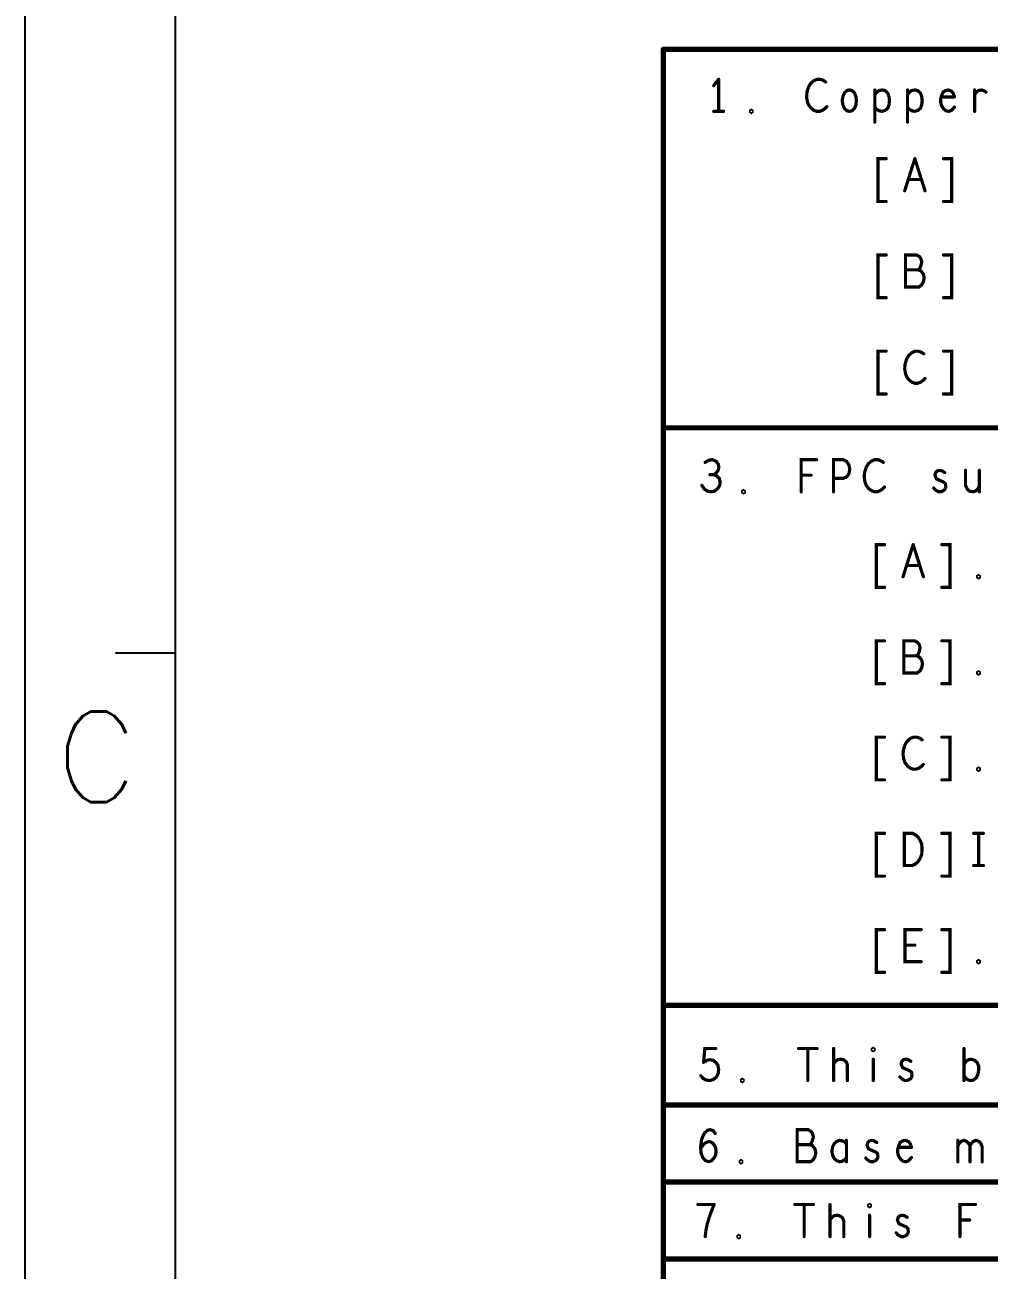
# Model space of a CAD drawing. Header units: millimetres. Extents: x 3362 to 3827, y -139 to 191.
# Drawn here: x 3361.78 to 3399.97, y 9.6 to 58.89 of the extents above; entities that cross this region are included whole.
import ezdxf

# ---------------------------------------------------------------- set-up
doc = ezdxf.new("R2010")
doc.units = ezdxf.units.MM
doc.header["$LTSCALE"] = 23.1
doc.linetypes.add('PHANTOM', pattern=[29.5, 9.5, -1.5, 3, -1.5, 3, -1.5, 9.5])
doc.layers.get('0').update_dxf_attribs({"linetype": 'CONTINUOUS'})
doc.layers.add('0PAPERF', color=2, linetype='PHANTOM', plot=False)
doc.styles.add('SIMPLEX', font='simplex.shx')

# ---------------------------------------------------------------- blocks, each defined once
blk = doc.blocks.new('PAD_R1')
at = {"const_width": 0.5}
blk.add_lwpolyline([(0.25, 0, 1), (-0.25, 0, 1)], format="xyb", close=True, dxfattribs=at)

msp = doc.modelspace()

# ---------------------------------------------------------------- linework, layer by layer
for p, q in [((3367.728, 181.48), (3367.728, -133.505)), ((3367.728, 34.015), (3365.369, 34.015))]:
    msp.add_line(p, q)
for points, const_width in [([(3387.064, 57.922), (3387.064, -95.383), (3513.593, -95.383), (3513.593, 57.922)], 0.203), ([(3387.064, 57.922), (3513.593, 57.922)], 0.203), ([(3389.256, 56.736), (3389.063, 56.482)], 0.127), ([(3389.256, 55.466), (3389.256, 56.736)], 0.127), ([(3393.496, 56.63), (3393.4, 56.693), (3393.287, 56.736), (3393.158, 56.736), (3393.013, 56.672), (3392.901, 56.566), (3392.82, 56.439), (3392.756, 56.228), (3392.74, 56.037), (3392.772, 55.847), (3392.82, 55.72), (3392.917, 55.593), (3393.03, 55.508), (3393.142, 55.466), (3393.255, 55.466), (3393.368, 55.508), (3393.464, 55.572), (3393.544, 55.656)], 0.127), ([(3395.443, 56.122), (3395.524, 56.228), (3395.604, 56.291), (3395.733, 56.312), (3395.846, 56.291), (3395.958, 56.185), (3396.007, 56.037), (3396.023, 55.889), (3396.007, 55.741), (3395.958, 55.593), (3395.862, 55.508), (3395.733, 55.466), (3395.62, 55.487), (3395.508, 55.55), (3395.443, 55.635)], 0.127), ([(3395.443, 55.042), (3395.443, 56.312)], 0.127), ([(3396.739, 56.122), (3396.819, 56.228), (3396.9, 56.291), (3397.028, 56.312), (3397.141, 56.291), (3397.254, 56.185), (3397.302, 56.037), (3397.318, 55.889), (3397.302, 55.741), (3397.254, 55.593), (3397.157, 55.508), (3397.028, 55.466), (3396.916, 55.487), (3396.803, 55.55), (3396.739, 55.635)], 0.127), ([(3396.739, 55.042), (3396.739, 56.312)], 0.127), ([(3398.597, 56.037), (3398.549, 56.185), (3398.469, 56.27), (3398.356, 56.312), (3398.243, 56.291), (3398.147, 56.228), (3398.083, 56.08), (3398.05, 55.953), (3398.05, 55.826), (3398.083, 55.699), (3398.163, 55.572), (3398.26, 55.487), (3398.372, 55.466), (3398.485, 55.508), (3398.597, 55.635)], 0.127), ([(3399.394, 56.143), (3399.474, 56.228), (3399.555, 56.291), (3399.667, 56.312), (3399.748, 56.291), (3399.845, 56.228)], 0.127), ([(3399.394, 55.466), (3399.394, 56.312)], 0.127), ([(3398.083, 56.037), (3398.597, 56.037)], 0.127), ([(3389.063, 55.466), (3389.449, 55.466)], 0.127), ([(3395.893, 53.592), (3395.572, 53.592), (3395.572, 51.899), (3395.893, 51.899)], 0.127), ([(3396.626, 52.322), (3397.028, 53.592)], 0.127), ([(3397.028, 53.592), (3397.43, 52.322)], 0.127), ([(3398.163, 51.899), (3398.484, 51.899), (3398.484, 53.592), (3398.163, 53.592)], 0.127), ([(3397.285, 52.767), (3396.771, 52.767)], 0.127), ([(3395.893, 49.782), (3395.572, 49.782), (3395.572, 48.089), (3395.893, 48.089)], 0.127), ([(3397.157, 49.19), (3397.221, 49.253), (3397.269, 49.359), (3397.301, 49.507), (3397.269, 49.634), (3397.205, 49.719), (3397.092, 49.782), (3396.658, 49.782), (3396.658, 48.512), (3397.189, 48.512), (3397.301, 48.597), (3397.366, 48.724), (3397.398, 48.872), (3397.366, 49.02), (3397.269, 49.147), (3397.157, 49.19), (3396.658, 49.19)], 0.127), ([(3398.163, 48.089), (3398.484, 48.089), (3398.484, 49.782), (3398.163, 49.782)], 0.127), ([(3395.893, 45.972), (3395.572, 45.972), (3395.572, 44.279), (3395.893, 44.279)], 0.127), ([(3397.382, 45.866), (3397.285, 45.93), (3397.173, 45.972), (3397.044, 45.972), (3396.899, 45.909), (3396.787, 45.803), (3396.706, 45.676), (3396.642, 45.464), (3396.626, 45.274), (3396.658, 45.083), (3396.706, 44.956), (3396.803, 44.829), (3396.915, 44.745), (3397.028, 44.702), (3397.14, 44.702), (3397.253, 44.745), (3397.35, 44.808), (3397.43, 44.893)], 0.127), ([(3398.163, 44.279), (3398.484, 44.279), (3398.484, 45.972), (3398.163, 45.972)], 0.127), ([(3387.064, 42.936), (3513.593, 42.936)], 0.203), ([(3389.059, 41.084), (3389.156, 41.148), (3389.236, 41.253), (3389.268, 41.38), (3389.236, 41.507), (3389.156, 41.613), (3389.011, 41.677), (3388.866, 41.656), (3388.721, 41.571)], 0.127), ([(3392.527, 40.407), (3392.527, 41.677), (3393.138, 41.677)], 0.127), ([(3393.806, 40.407), (3393.806, 41.677), (3394.192, 41.677), (3394.321, 41.613), (3394.418, 41.465), (3394.45, 41.296), (3394.418, 41.126), (3394.337, 40.999), (3394.192, 40.936), (3393.806, 40.936)], 0.127), ([(3395.777, 41.571), (3395.681, 41.634), (3395.568, 41.677), (3395.44, 41.677), (3395.295, 41.613), (3395.182, 41.507), (3395.102, 41.38), (3395.038, 41.169), (3395.022, 40.978), (3395.054, 40.788), (3395.102, 40.661), (3395.198, 40.534), (3395.311, 40.449), (3395.424, 40.407), (3395.536, 40.407), (3395.649, 40.449), (3395.745, 40.513), (3395.826, 40.597)], 0.127), ([(3388.593, 40.661), (3388.689, 40.513), (3388.818, 40.428), (3388.963, 40.407), (3389.091, 40.428), (3389.22, 40.534), (3389.3, 40.661), (3389.317, 40.788), (3389.284, 40.936), (3389.172, 41.042), (3389.059, 41.084), (3388.914, 41.084)], 0.127), ([(3392.913, 41.063), (3392.527, 41.063)], 0.127), ([(3397.773, 40.555), (3397.854, 40.47), (3397.966, 40.407), (3398.063, 40.407), (3398.159, 40.449), (3398.223, 40.513), (3398.256, 40.597), (3398.24, 40.724), (3398.175, 40.788), (3397.886, 40.915), (3397.821, 41.063), (3397.854, 41.169), (3397.918, 41.232), (3398.014, 41.253), (3398.111, 41.232), (3398.207, 41.169)], 0.127), ([(3399.036, 41.253), (3399.036, 40.661), (3399.101, 40.513), (3399.197, 40.428), (3399.31, 40.407), (3399.422, 40.428), (3399.519, 40.513), (3399.583, 40.661)], 0.127), ([(3399.583, 40.407), (3399.583, 41.253)], 0.127), ([(3395.827, 38.314), (3395.505, 38.314), (3395.505, 36.621), (3395.827, 36.621)], 0.127), ([(3396.56, 37.044), (3396.962, 38.314)], 0.127), ([(3396.962, 38.314), (3397.364, 37.044)], 0.127), ([(3398.096, 36.621), (3398.418, 36.621), (3398.418, 38.314), (3398.096, 38.314)], 0.127), ([(3397.219, 37.489), (3396.704, 37.489)], 0.127), ([(3395.827, 34.504), (3395.505, 34.504), (3395.505, 32.811), (3395.827, 32.811)], 0.127), ([(3397.09, 33.912), (3397.155, 33.975), (3397.203, 34.081), (3397.235, 34.229), (3397.203, 34.356), (3397.139, 34.441), (3397.026, 34.504), (3396.592, 34.504), (3396.592, 33.234), (3397.122, 33.234), (3397.235, 33.319), (3397.299, 33.446), (3397.332, 33.594), (3397.299, 33.742), (3397.203, 33.869), (3397.09, 33.912), (3396.592, 33.912)], 0.127), ([(3398.096, 32.811), (3398.418, 32.811), (3398.418, 34.504), (3398.096, 34.504)], 0.127), ([(3395.827, 30.694), (3395.505, 30.694), (3395.505, 29.001), (3395.827, 29.001)], 0.127), ([(3397.315, 30.588), (3397.219, 30.652), (3397.106, 30.694), (3396.978, 30.694), (3396.833, 30.631), (3396.72, 30.525), (3396.64, 30.398), (3396.576, 30.186), (3396.56, 29.996), (3396.592, 29.805), (3396.64, 29.678), (3396.736, 29.551), (3396.849, 29.467), (3396.962, 29.424), (3397.074, 29.424), (3397.187, 29.467), (3397.283, 29.53), (3397.364, 29.615)], 0.127), ([(3398.096, 29.001), (3398.418, 29.001), (3398.418, 30.694), (3398.096, 30.694)], 0.127), ([(3395.827, 26.884), (3395.505, 26.884), (3395.505, 25.191), (3395.827, 25.191)], 0.127), ([(3398.096, 25.191), (3398.418, 25.191), (3398.418, 26.884), (3398.096, 26.884)], 0.127), ([(3399.359, 26.884), (3399.745, 26.884)], 0.127), ([(3399.552, 26.884), (3399.552, 25.614)], 0.127), ([(3399.359, 25.614), (3399.745, 25.614)], 0.127), ([(3395.827, 23.074), (3395.505, 23.074), (3395.505, 21.381), (3395.827, 21.381)], 0.127), ([(3397.283, 21.804), (3396.64, 21.804), (3396.64, 23.074), (3397.283, 23.074)], 0.127), ([(3398.096, 21.381), (3398.418, 21.381), (3398.418, 23.074), (3398.096, 23.074)], 0.127), ([(3397.026, 22.46), (3396.64, 22.46)], 0.127), ([(3387.064, 20.076), (3443.508, 20.076)], 0.203), ([(3388.661, 17.819), (3388.71, 18.369), (3389.144, 18.369)], 0.127), ([(3392.419, 18.369), (3393.159, 18.369)], 0.127), ([(3392.789, 18.369), (3392.789, 17.099)], 0.127), ([(3393.811, 17.099), (3393.811, 18.369)], 0.127), ([(3398.976, 17.099), (3398.976, 18.369)], 0.127), ([(3388.549, 17.29), (3388.645, 17.184), (3388.758, 17.12), (3388.903, 17.099), (3389.047, 17.142), (3389.16, 17.226), (3389.241, 17.374), (3389.257, 17.544), (3389.225, 17.713), (3389.144, 17.819), (3389.031, 17.904), (3388.919, 17.925), (3388.806, 17.904), (3388.661, 17.819)], 0.127), ([(3393.811, 17.755), (3393.891, 17.861), (3393.972, 17.925), (3394.1, 17.946), (3394.197, 17.925), (3394.31, 17.84), (3394.358, 17.713), (3394.358, 17.099)], 0.127), ([(3395.38, 17.946), (3395.38, 17.099)], 0.127), ([(3396.434, 17.247), (3396.514, 17.163), (3396.627, 17.099), (3396.723, 17.099), (3396.82, 17.142), (3396.884, 17.205), (3396.916, 17.29), (3396.9, 17.417), (3396.836, 17.48), (3396.546, 17.607), (3396.482, 17.755), (3396.514, 17.861), (3396.579, 17.925), (3396.675, 17.946), (3396.772, 17.925), (3396.868, 17.861)], 0.127), ([(3398.976, 17.734), (3399.057, 17.861), (3399.153, 17.925), (3399.25, 17.946), (3399.395, 17.904), (3399.491, 17.819), (3399.555, 17.671), (3399.555, 17.501), (3399.523, 17.332), (3399.459, 17.205), (3399.346, 17.12), (3399.25, 17.099), (3399.153, 17.12), (3399.057, 17.184), (3398.976, 17.29)], 0.127), ([(3387.084, 16.129), (3513.593, 16.129)], 0.203), ([(3388.543, 14.413), (3388.656, 14.562), (3388.752, 14.646), (3388.881, 14.689), (3388.993, 14.646), (3389.074, 14.562), (3389.138, 14.435), (3389.154, 14.286), (3389.138, 14.159), (3389.074, 14.032), (3388.977, 13.927), (3388.865, 13.884), (3388.736, 13.927), (3388.623, 14.054), (3388.559, 14.244), (3388.543, 14.456), (3388.575, 14.731), (3388.623, 14.879), (3388.704, 15.027), (3388.816, 15.133), (3388.929, 15.154), (3389.042, 15.112), (3389.122, 15.006)], 0.127), ([(3392.864, 14.562), (3392.928, 14.625), (3392.976, 14.731), (3393.008, 14.879), (3392.976, 15.006), (3392.912, 15.091), (3392.799, 15.154), (3392.365, 15.154), (3392.365, 13.884), (3392.896, 13.884), (3393.008, 13.969), (3393.073, 14.096), (3393.105, 14.244), (3393.073, 14.392), (3392.976, 14.519), (3392.864, 14.562), (3392.365, 14.562)], 0.127), ([(3394.32, 14.583), (3394.255, 14.667), (3394.159, 14.71), (3394.046, 14.731), (3393.934, 14.689), (3393.837, 14.604), (3393.773, 14.477), (3393.741, 14.308), (3393.773, 14.138), (3393.837, 14.011), (3393.934, 13.927), (3394.046, 13.884), (3394.159, 13.905), (3394.255, 13.969), (3394.32, 14.054)], 0.127), ([(3394.32, 13.884), (3394.32, 14.731)], 0.127), ([(3395.084, 14.032), (3395.165, 13.948), (3395.277, 13.884), (3395.374, 13.884), (3395.47, 13.927), (3395.535, 13.99), (3395.567, 14.075), (3395.551, 14.202), (3395.486, 14.265), (3395.197, 14.392), (3395.133, 14.54), (3395.165, 14.646), (3395.229, 14.71), (3395.326, 14.731), (3395.422, 14.71), (3395.519, 14.646)], 0.127), ([(3396.895, 14.456), (3396.846, 14.604), (3396.766, 14.689), (3396.653, 14.731), (3396.54, 14.71), (3396.444, 14.646), (3396.38, 14.498), (3396.347, 14.371), (3396.347, 14.244), (3396.38, 14.117), (3396.46, 13.99), (3396.557, 13.905), (3396.669, 13.884), (3396.782, 13.927), (3396.895, 14.054)], 0.127), ([(3398.729, 14.498), (3398.777, 14.604), (3398.858, 14.689), (3398.97, 14.731), (3399.083, 14.689), (3399.164, 14.604), (3399.212, 14.498), (3399.212, 13.884)], 0.127), ([(3398.729, 13.884), (3398.729, 14.731)], 0.127), ([(3399.212, 14.498), (3399.26, 14.604), (3399.341, 14.689), (3399.453, 14.731), (3399.566, 14.689), (3399.646, 14.604), (3399.694, 14.477), (3399.694, 13.884)], 0.127), ([(3396.38, 14.456), (3396.895, 14.456)], 0.127), ([(3387.084, 13.081), (3513.593, 13.081)], 0.203), ([(3389.079, 12.192), (3388.436, 12.192)], 0.127), ([(3388.725, 10.922), (3388.758, 11.197), (3388.806, 11.43), (3388.87, 11.641), (3388.951, 11.874), (3389.079, 12.192)], 0.127), ([(3392.274, 12.192), (3393.014, 12.192)], 0.127), ([(3392.644, 12.192), (3392.644, 10.922)], 0.127), ([(3393.666, 10.922), (3393.666, 12.192)], 0.127), ([(3393.666, 11.578), (3393.746, 11.684), (3393.827, 11.747), (3393.955, 11.768), (3394.052, 11.747), (3394.165, 11.663), (3394.213, 11.536), (3394.213, 10.922)], 0.127), ([(3395.235, 11.768), (3395.235, 10.922)], 0.127), ([(3396.289, 11.07), (3396.369, 10.985), (3396.482, 10.922), (3396.578, 10.922), (3396.675, 10.964), (3396.739, 11.028), (3396.771, 11.112), (3396.755, 11.239), (3396.691, 11.303), (3396.401, 11.43), (3396.337, 11.578), (3396.369, 11.684), (3396.434, 11.747), (3396.53, 11.768), (3396.627, 11.747), (3396.723, 11.684)], 0.127), ([(3398.815, 10.922), (3398.815, 12.192), (3399.426, 12.192)], 0.127), ([(3399.201, 11.578), (3398.815, 11.578)], 0.127), ([(3387.084, 10.033), (3513.593, 10.033)], 0.203)]:
    msp.add_lwpolyline(points, dxfattribs=dict(const_width=const_width))
at = {"const_width": 0.127}
for points in [[(3394.438, 55.466), (3394.341, 55.487), (3394.245, 55.572), (3394.18, 55.72), (3394.148, 55.889), (3394.18, 56.058), (3394.245, 56.207), (3394.341, 56.291), (3394.438, 56.312), (3394.534, 56.291), (3394.631, 56.207), (3394.695, 56.058), (3394.711, 55.889), (3394.695, 55.72), (3394.631, 55.572), (3394.534, 55.487)], [(3390.551, 55.423), (3390.519, 55.445), (3390.519, 55.487), (3390.551, 55.508), (3390.584, 55.487), (3390.584, 55.445)], [(3390.242, 40.364), (3390.21, 40.386), (3390.21, 40.428), (3390.242, 40.449), (3390.274, 40.428), (3390.274, 40.386)], [(3399.552, 37.002), (3399.52, 37.023), (3399.52, 37.065), (3399.552, 37.087), (3399.585, 37.065), (3399.585, 37.023)], [(3399.552, 33.192), (3399.52, 33.213), (3399.52, 33.255), (3399.552, 33.277), (3399.585, 33.255), (3399.585, 33.213)], [(3399.552, 29.382), (3399.52, 29.403), (3399.52, 29.445), (3399.552, 29.467), (3399.585, 29.445), (3399.585, 29.403)], [(3396.608, 25.614), (3396.608, 26.884), (3396.929, 26.884), (3397.058, 26.821), (3397.155, 26.736), (3397.235, 26.609), (3397.299, 26.461), (3397.315, 26.249), (3397.299, 26.038), (3397.235, 25.889), (3397.155, 25.762), (3397.058, 25.678), (3396.929, 25.614)], [(3399.552, 21.762), (3399.52, 21.783), (3399.52, 21.825), (3399.552, 21.847), (3399.585, 21.825), (3399.585, 21.783)], [(3395.38, 18.285), (3395.347, 18.306), (3395.347, 18.348), (3395.38, 18.369), (3395.412, 18.348), (3395.412, 18.306)], [(3390.198, 17.057), (3390.166, 17.078), (3390.166, 17.12), (3390.198, 17.142), (3390.23, 17.12), (3390.23, 17.078)], [(3390.144, 13.842), (3390.112, 13.863), (3390.112, 13.905), (3390.144, 13.927), (3390.176, 13.905), (3390.176, 13.863)], [(3395.235, 12.107), (3395.202, 12.128), (3395.202, 12.171), (3395.235, 12.192), (3395.267, 12.171), (3395.267, 12.128)], [(3390.053, 10.879), (3390.021, 10.901), (3390.021, 10.943), (3390.053, 10.964), (3390.085, 10.943), (3390.085, 10.901)]]:
    msp.add_lwpolyline(points, close=True, dxfattribs=at)
at = {"layer": '0PAPERF'}
msp.add_line((3361.779, 191.387), (3361.779, -139.449), dxfattribs=at)

# ---------------------------------------------------------------- block references
for p, xscale, yscale in [((3387.064, 57.922), 0.2032, 0.2032), ((3387.064, 57.922), 0.2032, 0.2032), ((3389.256, 56.736), 0.127, 0.127), ((3389.256, 56.736), 0.127, 0.127), ((3393.496, 56.63), 0.127, 0.127), ((3389.063, 56.482), 0.127, 0.127), ((3395.443, 56.312), 0.127, 0.127), ((3396.739, 56.312), 0.127, 0.127), ((3399.394, 56.312), 0.127, 0.127), ((3399.394, 56.143), 0.127, 0.127), ((3399.845, 56.228), 0.127, 0.127), ((3393.544, 55.656), 0.127, 0.127), ((3395.443, 56.122), 0.127, 0.127), ((3396.739, 56.122), 0.127, 0.127), ((3398.083, 56.037), 0.127, 0.127), ((3398.597, 56.037), 0.127, 0.127), ((3398.597, 56.037), 0.127, 0.127), ((3389.063, 55.466), 0.127, 0.127), ((3389.256, 55.466), 0.127, 0.127), ((3389.449, 55.466), 0.127, 0.127), ((3395.443, 55.635), 0.127, 0.127), ((3396.739, 55.635), 0.127, 0.127), ((3398.597, 55.635), 0.127, 0.127), ((3399.394, 55.466), 0.127, 0.127), ((3395.443, 55.042), 0.127, 0.127), ((3396.739, 55.042), 0.127, 0.127), ((3395.893, 53.592), 0.127, 0.127), ((3397.028, 53.592), 0.127, 0.127), ((3397.028, 53.592), 0.127, 0.127), ((3398.163, 53.592), 0.127, 0.127), ((3396.771, 52.767), 0.127, 0.127), ((3397.285, 52.767), 0.127, 0.127), ((3396.626, 52.322), 0.127, 0.127), ((3397.43, 52.322), 0.127, 0.127), ((3395.893, 51.899), 0.127, 0.127), ((3398.163, 51.899), 0.127, 0.127), ((3395.893, 49.782), 0.127, 0.127), ((3398.163, 49.782), 0.127, 0.127), ((3396.658, 49.19), 0.127, 0.127), ((3397.157, 49.19), 0.127, 0.127), ((3395.893, 48.089), 0.127, 0.127), ((3398.163, 48.089), 0.127, 0.127), ((3395.893, 45.972), 0.127, 0.127), ((3397.382, 45.866), 0.127, 0.127), ((3398.163, 45.972), 0.127, 0.127), ((3397.43, 44.893), 0.127, 0.127), ((3395.893, 44.279), 0.127, 0.127), ((3398.163, 44.279), 0.127, 0.127), ((3387.064, 42.936), 0.2032, 0.2032), ((3388.721, 41.571), 0.127, 0.127), ((3393.138, 41.677), 0.127, 0.127), ((3395.777, 41.571), 0.127, 0.127), ((3388.914, 41.084), 0.127, 0.127), ((3389.059, 41.084), 0.127, 0.127), ((3392.527, 41.063), 0.127, 0.127), ((3392.913, 41.063), 0.127, 0.127), ((3393.806, 40.936), 0.127, 0.127), ((3398.207, 41.169), 0.127, 0.127), ((3399.036, 41.253), 0.127, 0.127), ((3399.583, 41.253), 0.127, 0.127), ((3388.593, 40.661), 0.127, 0.127), ((3392.527, 40.407), 0.127, 0.127), ((3393.806, 40.407), 0.127, 0.127), ((3395.826, 40.597), 0.127, 0.127), ((3397.773, 40.555), 0.127, 0.127), ((3399.583, 40.661), 0.127, 0.127), ((3399.583, 40.407), 0.127, 0.127), ((3395.827, 38.314), 0.127, 0.127), ((3396.962, 38.314), 0.127, 0.127), ((3396.962, 38.314), 0.127, 0.127), ((3398.096, 38.314), 0.127, 0.127), ((3396.704, 37.489), 0.127, 0.127), ((3397.219, 37.489), 0.127, 0.127), ((3396.56, 37.044), 0.127, 0.127), ((3397.364, 37.044), 0.127, 0.127), ((3395.827, 36.621), 0.127, 0.127), ((3398.096, 36.621), 0.127, 0.127), ((3395.827, 34.504), 0.127, 0.127), ((3398.096, 34.504), 0.127, 0.127), ((3396.592, 33.912), 0.127, 0.127), ((3397.09, 33.912), 0.127, 0.127), ((3395.827, 32.811), 0.127, 0.127), ((3398.096, 32.811), 0.127, 0.127), ((3395.827, 30.694), 0.127, 0.127), ((3397.315, 30.588), 0.127, 0.127), ((3398.096, 30.694), 0.127, 0.127), ((3397.364, 29.615), 0.127, 0.127), ((3395.827, 29.001), 0.127, 0.127), ((3398.096, 29.001), 0.127, 0.127), ((3395.827, 26.884), 0.127, 0.127), ((3398.096, 26.884), 0.127, 0.127), ((3399.359, 26.884), 0.127, 0.127), ((3399.552, 26.884), 0.127, 0.127), ((3399.745, 26.884), 0.127, 0.127), ((3399.359, 25.614), 0.127, 0.127), ((3399.552, 25.614), 0.127, 0.127), ((3399.745, 25.614), 0.127, 0.127), ((3395.827, 25.191), 0.127, 0.127), ((3398.096, 25.191), 0.127, 0.127), ((3395.827, 23.074), 0.127, 0.127), ((3397.283, 23.074), 0.127, 0.127), ((3398.096, 23.074), 0.127, 0.127), ((3396.64, 22.46), 0.127, 0.127), ((3397.026, 22.46), 0.127, 0.127), ((3397.283, 21.804), 0.127, 0.127), ((3395.827, 21.381), 0.127, 0.127), ((3398.096, 21.381), 0.127, 0.127), ((3387.064, 20.076), 0.2032, 0.2032), ((3389.144, 18.369), 0.127, 0.127), ((3392.419, 18.369), 0.127, 0.127), ((3392.789, 18.369), 0.127, 0.127), ((3393.159, 18.369), 0.127, 0.127), ((3393.811, 18.369), 0.127, 0.127), ((3398.976, 18.369), 0.127, 0.127), ((3388.661, 17.819), 0.127, 0.127), ((3388.661, 17.819), 0.127, 0.127), ((3393.811, 17.755), 0.127, 0.127), ((3395.38, 17.946), 0.127, 0.127), ((3396.868, 17.861), 0.127, 0.127), ((3398.976, 17.734), 0.127, 0.127), ((3388.549, 17.29), 0.127, 0.127), ((3396.434, 17.247), 0.127, 0.127), ((3398.976, 17.29), 0.127, 0.127), ((3392.789, 17.099), 0.127, 0.127), ((3393.811, 17.099), 0.127, 0.127), ((3394.358, 17.099), 0.127, 0.127), ((3395.38, 17.099), 0.127, 0.127), ((3398.976, 17.099), 0.127, 0.127), ((3387.084, 16.129), 0.2032, 0.2032), ((3389.122, 15.006), 0.127, 0.127), ((3394.32, 14.731), 0.127, 0.127), ((3398.729, 14.731), 0.127, 0.127), ((3388.543, 14.413), 0.127, 0.127), ((3392.365, 14.562), 0.127, 0.127), ((3392.864, 14.562), 0.127, 0.127), ((3394.32, 14.583), 0.127, 0.127), ((3395.519, 14.646), 0.127, 0.127), ((3396.38, 14.456), 0.127, 0.127), ((3396.895, 14.456), 0.127, 0.127), ((3396.895, 14.456), 0.127, 0.127), ((3398.729, 14.498), 0.127, 0.127), ((3399.212, 14.498), 0.127, 0.127), ((3394.32, 14.054), 0.127, 0.127), ((3394.32, 13.884), 0.127, 0.127), ((3395.084, 14.032), 0.127, 0.127), ((3396.895, 14.054), 0.127, 0.127), ((3398.729, 13.884), 0.127, 0.127), ((3399.212, 13.884), 0.127, 0.127), ((3399.694, 13.884), 0.127, 0.127), ((3387.084, 13.081), 0.2032, 0.2032), ((3388.436, 12.192), 0.127, 0.127), ((3389.079, 12.192), 0.127, 0.127), ((3389.079, 12.192), 0.127, 0.127), ((3392.274, 12.192), 0.127, 0.127), ((3392.644, 12.192), 0.127, 0.127), ((3393.014, 12.192), 0.127, 0.127), ((3393.666, 12.192), 0.127, 0.127), ((3395.235, 11.768), 0.127, 0.127), ((3399.426, 12.192), 0.127, 0.127), ((3393.666, 11.578), 0.127, 0.127), ((3396.723, 11.684), 0.127, 0.127), ((3398.815, 11.578), 0.127, 0.127), ((3399.201, 11.578), 0.127, 0.127), ((3388.725, 10.922), 0.127, 0.127), ((3392.644, 10.922), 0.127, 0.127), ((3393.666, 10.922), 0.127, 0.127), ((3394.213, 10.922), 0.127, 0.127), ((3395.235, 10.922), 0.127, 0.127), ((3396.289, 11.07), 0.127, 0.127), ((3398.815, 10.922), 0.127, 0.127), ((3387.084, 10.033), 0.2032, 0.2032)]:
    msp.add_blockref('PAD_R1', p, dxfattribs=dict(xscale=xscale, yscale=yscale))

# ---------------------------------------------------------------- texts
at = {"style": 'SIMPLEX'}
msp.add_text('C', height=3.586, dxfattribs=at).set_placement((3363.009, 28.116))

doc.saveas('drawing.dxf')
